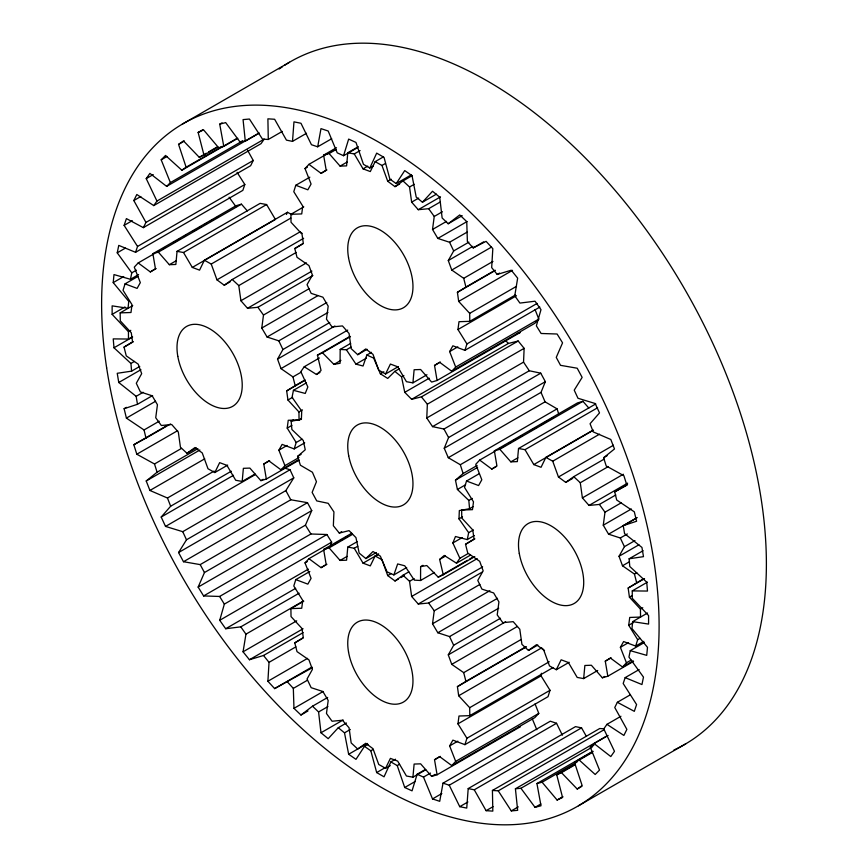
<?xml version="1.0" encoding="UTF-8"?>
<svg xmlns="http://www.w3.org/2000/svg" width="868" height="868" viewBox="0 0 868 868"><rect width="100%" height="100%" fill="white"/><g stroke="black" fill="none" stroke-linecap="round" stroke-linejoin="round"><path stroke-width="1.3" d="M350.661 343.392L340.169 349.446L340.082 363.28L333.93 364.397L322.484 352.777L317.428 355.175L321.062 370.506L316.462 374.477L304.234 366.752L300.849 371.656L307.847 386.976L305.243 393.432L293.438 390.329L292.049 397.262L301.728 411.085L301.38 419.374L291.149 421.219L291.898 429.508L303.301 440.467L305.243 449.787L297.583 456.394L300.404 465.215L312.415 472.246L316.462 481.686L312.133 492.406L316.733 500.901L328.191 503.321L333.93 511.946L333.355 525.737L339.29 533.071L349.066 530.63L355.956 537.607L359.178 553.111L365.873 558.569L376.365 552.515M365.873 558.569L373.001 551.516L380.358 556.16L387.074 571.86L393.866 574.92L397.663 563.94L404.759 565.795L414.318 580.149L420.546 580.497L420.622 566.663L422.955 565.318M420.622 566.663L426.774 565.545L438.231 577.166L443.277 574.768L439.642 559.437L444.242 555.455L456.481 563.191L459.866 558.287L452.868 542.967L455.461 536.511L467.277 539.603L468.655 532.681L458.988 518.858L459.335 510.568L469.566 508.724L473.06 506.695M469.566 508.724L468.818 500.435L457.414 489.476L455.461 480.156L463.121 473.548L460.311 464.727L448.289 457.696L444.242 448.257L541.014 392.39L545.354 381.67L540.742 373.175L443.971 429.042L432.524 426.622L426.774 417.996L427.36 404.206L421.414 396.871L411.649 399.313L404.759 392.336L401.537 376.831L394.842 371.363L387.714 378.426L380.358 373.782L373.641 358.083L366.839 355.023L363.052 366.003L355.956 364.148L346.397 349.793L340.169 349.446M540.742 373.175L529.296 370.755L523.545 362.13L524.131 348.339L518.185 341.005L508.42 343.446L411.649 399.313M311.992 667.893L274.624 688.595L267.897 681.25L269.026 662.349L263.514 655.492L249.431 659.734L243.062 651.803L245.948 634.161L240.794 626.859L225.68 628.736L219.723 620.295L224.345 604.117L331.641 542.174L326.9 534.514L310.907 533.994L203.611 595.936L198.143 587.093L204.457 572.544L311.742 510.601L307.478 502.67L290.78 499.773L183.495 561.715L178.569 552.547L186.49 539.788L293.775 477.845L290.031 469.74L283.879 467.863M290.031 469.74L182.747 531.683L165.528 526.42L161.198 517.046L170.649 506.218L167.459 498.015L149.914 490.463L146.225 480.981L157.097 472.203L154.504 463.989L136.819 454.224L133.824 444.731L145.998 438.101L144.034 429.964L126.402 418.105L124.124 408.698L137.47 404.293L136.146 396.329L118.764 382.495L117.234 373.294L131.6 371.146L130.927 363.453L113.99 347.786L113.22 338.889L128.453 339.041L128.453 331.684L112.135 314.368L112.135 305.861L128.063 308.303L128.735 301.37L113.22 282.599L113.99 274.581L130.45 279.29L131.773 272.856L117.234 252.827L118.764 245.394L135.56 252.306L137.535 246.447L124.124 225.376L126.402 218.606L143.361 227.644L145.954 222.425L133.824 200.551L136.819 194.508L153.755 205.597L156.945 201.061L146.225 178.624L149.914 173.383L166.634 186.381L170.378 182.595L161.198 159.831L165.528 155.448L181.857 170.226L186.121 167.22L178.569 144.392L183.495 140.909L199.249 157.292L203.98 155.112L198.143 132.457L203.611 129.918L218.627 147.734L223.781 146.388L219.723 124.167L225.68 122.605L239.774 141.658L245.297 141.158L243.062 119.61L249.431 119.035L262.472 139.108L268.288 139.477L267.897 118.829L274.624 119.263L286.451 140.139L292.505 141.365L293.97 121.856L300.968 123.267L311.46 144.728L317.688 146.8L331.684 138.717M586.15 735.977L581.549 727.861L575.495 726.635L468.199 788.578L466.745 808.086L459.736 806.676L449.244 785.215L443.016 783.142L439.718 801.316L432.524 798.918L423.486 777.11L417.15 774.223L412.05 790.846L404.727 787.504L397.24 765.598L390.871 761.92L384.036 776.817L376.679 772.563L370.82 750.787L364.484 746.361L355.978 759.359L348.654 754.249L344.498 732.842L338.27 727.72L328.191 738.69L320.986 732.766L318.578 711.966L312.513 706.194L300.968 715.015L293.97 708.342L293.33 688.389L287.503 682.031M177.05 251.351L183.506 252.512L192.305 267.431L275.406 219.452L266.606 204.544L260.14 203.372L177.05 251.351L175.846 264.458L169.347 264.697L158.345 252.132L152.887 253.727L155.437 268.765L150.316 271.923L138.196 262.939L134.28 267.138L140.334 282.621L137.101 288.393L125.046 283.869L123.039 290.27L132.012 304.679L130.981 312.502L120.164 312.881L120.283 320.845L131.274 332.78L132.554 341.884L124.037 347.124L126.261 355.88L138.218 364.169L141.679 373.663L136.298 383.265L140.41 391.945L152.15 395.775L157.444 404.738L155.73 417.747L161.329 425.504L171.701 424.506L178.32 432.058L180.436 447.194L186.967 453.28L196.331 447.877M186.967 453.28L194.964 447.552L202.255 452.944L207.994 468.742L214.83 472.55L219.658 462.644L226.917 465.356L235.716 480.275L242.183 481.436L243.376 468.329L249.876 468.091L260.877 480.655L266.335 479.049L299.113 460.138M358.321 146.692L347.786 152.768L346.592 165.875L340.082 166.113L329.091 153.549L323.623 155.155L326.184 170.182L321.062 173.34L308.943 164.356L305.015 168.555L311.08 184.038L307.847 189.81L295.782 185.285L293.785 191.687L302.748 206.096L301.728 213.919L290.91 214.298L291.03 222.262L302.021 234.197L303.301 243.3L294.784 248.552L297.008 257.297L308.965 265.586L312.415 275.091L307.044 284.682L311.156 293.362L322.896 297.192L328.191 306.154L326.466 319.164L332.064 326.921L342.448 325.923L349.066 333.475L351.171 348.621L357.714 354.697L367.077 349.294M357.149 541.686L347.786 547.09L346.592 560.196L340.082 560.435L329.091 547.871L323.623 549.466L326.184 564.504L321.062 567.661L308.943 558.677L305.015 562.876L311.08 578.359L307.847 584.131L295.782 579.607L293.785 586.009L302.748 600.417L301.728 608.24L290.91 608.62L291.03 616.584L302.021 628.519L303.301 637.622L294.784 642.862L297.008 651.618L308.965 659.908L312.415 669.402L307.044 679.004L311.156 687.684L322.896 691.514L328.191 700.476L326.466 713.485L332.064 721.243L342.448 720.245L349.066 727.796L351.171 742.932L357.714 749.019L365.71 743.29L373.001 748.683L378.741 764.48L385.576 768.288L390.253 765.587M357.714 354.697L365.71 348.969L373.001 354.361L378.741 370.159L385.576 373.978L390.405 364.061L397.663 366.773L406.452 381.692L412.918 382.853L414.123 369.746L420.622 369.508L431.624 382.072L437.081 380.477L520.182 332.498L517.99 333.138M385.576 768.288L390.405 758.382L397.663 761.095L406.452 776.014L412.918 777.175L414.123 764.068L420.622 763.829L431.624 776.393L437.081 774.788L520.182 726.82L517.99 727.46M595.774 403.913L518.532 448.506L517.339 461.613L510.829 461.852L499.838 449.288L494.369 450.893L496.93 465.921L491.809 469.078L479.689 460.094L475.762 464.293L481.816 479.776L478.594 485.548L466.528 481.024L464.532 487.425L473.494 501.834L472.474 509.657L461.657 510.037L461.765 518.001L472.767 529.936L474.047 539.039L465.53 544.29L467.754 553.035L479.711 561.325L483.161 570.829L477.78 580.421L481.892 589.101L493.632 592.931L498.926 601.893L497.212 614.902L502.811 622.66L513.194 621.662L519.802 629.213L521.918 644.36L528.46 650.436L537.824 645.033M528.46 650.436L536.457 644.707L543.748 650.099L549.477 665.897L556.312 669.716L561.151 659.799L568.399 662.512L577.198 677.431L583.665 678.592L584.869 665.485L591.368 665.246L602.37 677.81L607.828 676.215L633.575 661.351M647.571 613.003L632.642 621.64L631.98 628.573L647.495 647.344L646.725 655.362L630.266 650.653L628.942 657.087L643.481 677.116L641.951 684.548L625.155 677.637L623.181 683.496L636.591 704.566L634.313 711.337L617.354 702.299L614.761 707.518L626.88 729.391L623.886 735.435L606.96 724.346L603.77 728.881L614.479 751.319L610.801 756.56L594.081 743.561L590.338 747.348L599.517 770.111L595.188 774.484L578.858 759.717L574.594 762.722L582.146 785.551L577.22 789.034L561.466 772.65L556.735 774.831L562.562 797.486L557.093 800.025L542.088 782.209L536.934 783.554L540.992 805.775L535.035 807.338L520.93 788.285L515.418 788.784L517.654 810.332L511.274 810.907L498.243 790.835L492.427 790.466L492.818 811.113L486.091 810.679L474.264 789.804L468.199 788.578M266.335 479.049L263.785 464.022L268.906 460.865L281.026 469.848L284.943 465.649L278.888 450.166L282.122 444.394L294.176 448.919L296.183 442.517L287.21 428.108L288.241 420.286L299.059 419.906L298.939 411.942L287.948 400.007L286.668 390.904L295.185 385.652L292.961 376.907L281.004 368.618L277.543 359.113L282.925 349.522L278.812 340.842L267.073 337.012L261.778 328.05L263.492 315.041L257.894 307.283L247.521 308.281L240.903 300.729L238.787 285.583L232.255 279.507L224.259 285.236L216.967 279.843L211.228 264.046L204.392 260.226L199.564 270.143L192.305 267.431M437.081 380.477L434.532 365.439L439.642 362.281L451.772 371.265L455.689 367.066L449.635 351.583L452.868 345.811L464.922 350.336L466.93 343.934L457.957 329.525L458.988 321.702L469.805 321.323L469.686 313.359L458.684 301.424L457.414 292.321L465.932 287.08L463.707 278.324L451.751 270.035L448.289 260.541L453.671 250.939L449.559 242.259L437.819 238.429L432.524 229.467L434.239 216.457L428.64 208.7L418.267 209.698L411.649 202.146L409.533 187.011L403.002 180.924L395.005 186.653L387.714 181.26L381.974 165.463L375.139 161.654L370.3 171.56L363.052 168.848L354.252 153.929L347.786 152.768M437.081 774.788L434.532 759.76L439.642 756.603L451.772 765.587L455.689 761.388L449.635 745.905L452.868 740.133L464.922 744.657L466.93 738.256L457.957 723.847L458.988 716.024L469.805 715.644L469.686 707.68L458.684 695.745L457.414 686.642L465.932 681.391L463.707 672.646L451.751 664.356L448.289 654.852L453.671 645.26L449.559 636.58L437.819 632.75L432.524 623.788L434.239 610.779L428.64 603.021L418.267 604.019L411.649 596.468L409.533 581.321L403.002 575.245L395.005 580.974L387.714 575.582L381.974 559.784L375.139 555.965L370.3 565.882L363.052 563.169L354.252 548.25L347.786 547.09M464.922 744.657L548.023 696.678L550.019 690.288L541.057 675.868L541.393 673.264M607.828 676.215L605.278 661.177L610.388 658.02L622.519 667.004L626.436 662.805L620.381 647.322L623.615 641.55L635.669 646.074L637.676 639.673L628.703 625.264L629.734 617.441L640.551 617.061L640.432 609.097L629.43 597.162L628.161 588.059L636.667 582.819L634.443 574.063L622.497 565.773L619.036 556.279L624.418 546.677L620.305 537.997L608.566 534.167L603.271 525.205L604.985 512.196L599.387 504.438L589.014 505.436L582.395 497.885L580.28 482.749L573.748 476.662L565.752 482.391L558.46 476.999L552.721 461.201L545.885 457.382L541.046 467.299L533.798 464.586L524.999 449.667L518.532 448.506M317.688 146.8L320.986 128.627L328.191 131.025L337.229 152.833L343.565 155.719L357.562 147.636M330.567 545.907L331.641 542.174M343.565 155.719L348.654 139.097L355.978 142.439L363.464 164.345L369.833 168.023L373.338 166.005M237.062 172.298L244.819 184.504L242.845 190.363L135.56 252.306M444.242 448.257L448.582 437.537L545.354 381.67M198.143 587.093L305.438 525.151L311.742 510.601M369.833 168.023L376.679 153.126L384.036 157.379L389.895 179.155L396.231 183.582L411.389 174.826M286.418 214.461L287.492 212.259L292.049 214.797M247.499 150.121L253.239 160.482L250.646 165.701L143.361 227.644M178.569 552.547L285.854 490.604L293.775 477.845M396.231 183.582L404.727 170.584L412.05 175.694L416.206 197.101L422.445 202.222L436.43 194.139M422.445 202.222L432.524 191.253L439.718 197.177L442.137 217.976L448.192 223.749L462.188 215.665M535.057 309.561L538.789 319.088L534.862 323.287L451.772 371.265M535.057 703.883L538.789 713.409L534.862 717.608L451.772 765.587M632.642 621.64L648.58 624.081L648.58 615.575L632.262 598.258L632.262 590.902L647.495 591.054L646.725 582.157L629.777 566.489L629.116 558.797L643.481 556.648L641.951 547.448L624.569 533.614L623.246 525.65L636.591 521.245L634.313 511.838L616.681 499.979L614.718 491.841L626.88 485.212L623.886 475.718L606.2 465.953L603.618 457.74L614.479 448.962L610.801 439.479L593.256 431.928L590.066 423.725L599.517 412.897L595.188 403.522L577.969 398.26L574.225 390.155L582.146 377.396L577.22 368.227L560.522 365.33L556.258 357.399L562.562 342.849L557.093 334.006L541.1 333.486L536.359 325.825L540.992 309.648L535.035 301.207L519.91 303.084L514.757 295.782L517.654 278.14L511.274 270.208L497.201 274.451L491.679 267.594L492.818 248.682L486.091 241.347L473.201 247.912L467.385 241.554L466.745 221.6L459.736 214.928L448.192 223.749M182.258 124.167L289.543 62.225M198.143 132.457L202.808 129.755M178.569 144.392L184.396 141.017M219.723 124.167L222.056 122.811M161.198 159.831L167.025 156.468M146.225 178.624L153.224 174.587M199.249 157.292L206.248 153.256M208.58 151.911L216.74 147.191M203.98 155.112L217.976 147.028M186.121 167.22L222.262 146.345M181.857 170.226L236.66 138.576M223.781 146.388L237.778 138.305M133.824 200.551L140.822 196.504M170.378 182.595L242.682 140.855M166.634 186.381L258.762 133.195M245.297 141.158L259.293 133.086M156.945 201.061L264.23 139.119L261.04 143.654L153.755 205.597M268.288 139.477L282.284 131.404M124.124 225.376L132.283 220.656M145.954 222.425L253.239 160.482M292.505 141.365L306.502 133.292M117.234 252.827L125.393 248.107M137.535 246.447L244.819 184.504M152.887 253.727L235.977 205.759L241.445 204.164L247.358 210.924M323.623 155.155L336.502 147.723M138.196 262.939L154.58 253.478M156.924 252.132L159.267 250.776M162.772 248.747L165.115 247.402M173.307 242.671L180.327 238.613M183.842 236.584L186.186 235.239M193.206 231.181L196.721 229.152M199.054 227.807L201.398 226.45M203.741 225.105L207.246 223.076M209.589 221.72L213.105 219.691M215.438 218.345L217.781 216.989M308.943 164.356L327.67 153.549M331.175 151.52L333.518 150.164M158.345 252.132L241.445 204.164M329.091 153.549L336.111 149.502M305.015 168.555L307.359 167.209M113.22 282.599L123.712 276.534M131.773 272.856L136.428 270.165M130.45 279.29L138.609 274.57M125.046 283.869L137.914 276.436M295.782 185.285L309.833 177.18M183.506 252.512L266.606 204.544M354.252 153.929L360.111 150.555M150.316 271.923L156.175 268.548M321.062 173.34L326.921 169.965M169.347 264.697L176.367 260.639M340.082 166.113L347.113 162.066M204.392 260.226L287.492 212.259M375.139 161.654L383.33 156.924M363.052 168.848L367.739 166.146M112.135 314.368L124.959 306.957M120.164 312.881L132.728 305.612M290.91 214.298L303.778 206.866M211.228 264.046L290.813 218.096M381.974 165.463L385.49 163.434M216.967 279.843L300.057 231.864L302.14 233.405M387.714 181.26L391.218 179.231M128.453 331.684L130.786 330.339M128.453 339.041L131.947 337.012M113.99 347.786L132.652 337.012M232.255 279.507L303.648 238.288M403.002 180.924L412.365 175.52M224.259 285.236L230.107 281.861M395.005 186.653L399.681 183.951M124.037 347.124L133.401 341.721M294.784 248.552L302.975 243.821M238.787 285.583L296.14 252.479M409.533 187.011L414.22 184.298M130.927 363.453L134.431 361.435M240.903 300.729L306.447 262.896M411.649 202.146L418.669 198.099M131.6 371.146L139.759 366.437M118.764 382.495L140.92 369.703M247.521 308.281L311.894 271.12M418.267 209.698L440.499 196.862M257.894 307.283L312.903 275.525M428.64 208.7L440.347 201.94M263.492 315.041L309.138 288.686M434.239 216.457L442.43 211.727M136.146 396.329L143.144 392.293M261.778 328.05L317.959 295.619M432.524 229.467L446.564 221.362M124.124 408.698L126.457 407.352M137.47 404.293L152.627 395.537M126.402 418.105L155.556 401.266M267.073 337.012L326.759 302.552M437.819 238.429L467.082 221.535M278.812 340.842L327.974 312.458M449.559 242.259L467.114 232.125M282.925 349.522L329.742 322.495M453.671 250.939L468.883 242.161M144.034 429.964L159.191 421.219M277.543 359.113L334.896 326.01M448.289 260.541L472.876 246.349M473.201 247.912L483.704 241.846M133.824 444.731L166.482 425.873M145.998 438.101L170.486 423.964M281.004 368.618L347.71 330.1M451.751 270.035L491.538 247.065M136.819 454.224L177.636 430.658M317.428 355.175L350.075 336.328M322.484 352.777L350.466 336.621M304.234 366.752L319.391 357.996M292.961 376.907L301.153 372.177M463.707 278.324L492.959 261.431M346.397 349.793L351.063 347.102M154.504 463.989L181.325 448.496M295.185 385.652L304.549 380.249M465.932 287.08L495.183 270.187M286.668 390.904L305.395 380.086M457.414 292.321L494.858 270.697M316.462 374.477L319.966 372.459M333.93 364.397L340.929 360.361M293.438 390.329L306.263 382.929M497.201 274.451L499.534 273.105M157.097 472.203L197.915 448.637M146.225 480.981L199.868 450.004M287.948 400.007L292.624 397.305M458.684 301.424L512.521 270.349M366.839 355.023L371.504 352.332M355.956 364.148L366.448 358.093M149.914 490.463L204.718 458.825M298.939 411.942L302.455 409.913M469.686 313.359L516.503 286.331M291.149 421.219L293.482 419.873M299.059 419.906L301.402 418.55M469.805 321.323L515.451 294.968M380.358 373.782L383.851 371.764M287.21 428.108L291.898 425.407M457.957 329.525L516.482 295.738M167.459 498.015L214.103 471.085M214.83 472.55L227.698 465.118M385.576 373.978L398.445 366.546M394.842 371.363L399.497 368.672M170.649 506.218L231.289 471.216M401.537 376.831L403.87 375.486M161.198 517.046L233.503 475.306M278.888 450.166L287.08 445.436M449.635 351.583L457.827 346.853M296.183 442.517L302.031 439.143M466.93 343.934L537.151 303.399M263.785 464.022L269.633 460.648M434.532 365.439L440.38 362.064M294.176 448.919L304.711 442.832M464.922 350.336L539.831 307.088M242.183 481.436L255.051 474.004M412.918 382.853L426.969 374.748M165.528 526.42L255.322 474.579M404.759 392.336L429.248 378.198M297.583 456.394L301.087 454.376M284.943 465.649L298.993 457.534M455.689 367.066L538.789 319.088M260.877 480.655L263.221 479.299M281.026 469.848L298.581 459.714M421.414 396.871L518.185 341.005M427.36 404.206L524.131 348.339M426.774 417.996L523.545 362.13M432.524 426.622L529.296 370.755M183.495 561.715L200.193 564.612L307.478 502.67M448.289 457.696L545.061 401.83L557.082 408.861L558.688 413.895M203.611 595.936L219.615 596.457L326.9 534.514M339.29 533.071L341.623 531.726M460.311 464.727L557.082 408.861M323.623 549.466L351.714 533.256M494.369 450.893L577.47 402.915L582.927 401.32L588.851 408.079M308.943 558.677L326.498 548.543M330.014 546.514L332.346 545.169M334.69 543.813L337.034 542.457M340.538 540.438L342.882 539.082M345.225 537.726L347.569 536.381M479.689 460.094L494.901 451.317M498.416 449.288L500.749 447.931M503.093 446.586L505.436 445.23M508.941 443.201L511.285 441.855M513.628 440.499L515.972 439.154M519.476 437.125L521.82 435.769M530.012 431.038L537.032 426.991M540.547 424.962L547.567 420.904M549.911 419.559L553.415 417.53M329.091 547.871L352.495 534.362M499.838 449.288L582.927 401.32M305.015 562.876L307.359 561.531M463.121 473.548L477.118 465.465M455.461 480.156L477.617 467.364M219.723 620.295L308.346 569.126M295.782 579.607L309.833 571.502M466.528 481.024L479.407 473.592M354.252 548.25L357.768 546.222M524.999 449.667L597.564 407.776M321.062 567.661L326.921 564.287M491.809 469.078L496.496 466.376M457.414 489.476L465.574 484.767M340.082 560.435L347.113 556.377M510.829 461.852L517.86 457.805M225.68 628.736L295.652 588.341M240.794 626.859L299.113 593.202M468.818 500.435L472.311 498.416M545.885 457.382L592.703 430.354M375.139 555.965L378.654 553.936M363.052 563.169L378.264 554.381M533.798 464.586L593.484 430.127M245.948 634.161L303.095 601.166M290.91 608.62L303.778 601.188M552.721 461.201L599.538 434.174M458.988 518.858L462.481 516.84M243.062 651.803L296.704 620.826M387.714 575.582L391.218 573.553M558.46 476.999L613.459 445.241M393.866 574.92L406.691 567.509M468.655 532.681L473.32 529.979M249.431 659.734L303.073 628.757M452.868 542.967L462.188 537.585M603.618 457.74L607.112 455.722M263.514 655.492L303.16 632.598M403.002 575.245L408.85 571.86M573.748 476.662L604.171 459.085M395.005 580.974L398.51 578.945M400.853 577.6L404.369 575.571M565.752 482.391L572.771 478.344M467.277 539.603L474.275 535.567M294.784 642.862L302.975 638.132M465.53 544.29L474.894 538.876M439.642 559.437L445.479 556.073M269.026 662.349L295.847 646.866M409.533 581.321L414.22 578.62M580.28 482.749L608.37 466.528M420.546 580.497L434.532 572.413M459.866 558.287L468.026 553.578M456.481 563.191L470.467 555.119M438.231 577.166L467.375 560.337M469.707 558.992L472.04 557.636M443.277 574.768L474.763 556.594M411.649 596.468L477.194 558.634M582.395 497.885L623.354 474.243M267.897 681.25L307.543 658.367M418.267 604.019L482.641 566.858M589.014 505.436L627.629 483.14M614.718 491.841L627.542 484.442M274.624 688.595L311.938 667.047M428.64 603.021L482.478 571.936M599.387 504.438L615.77 494.977M293.33 688.389L307.315 680.306M434.239 610.779L479.885 584.424M604.985 512.196L621.369 502.735M432.524 623.788L489.877 590.674M603.271 525.205L631.361 508.984M293.97 708.342L323.124 691.514M623.246 525.65L637.242 517.567M437.819 632.75L497.505 598.291M608.566 534.167L635.485 518.63M312.513 706.194L327.681 697.449M300.968 715.015L307.966 710.968M318.578 711.966L327.909 706.585M449.559 636.58L498.709 608.197M620.305 537.997L627.325 533.95M453.671 645.26L500.489 618.233M624.418 546.677L634.953 540.601M448.289 654.852L505.643 621.748M619.036 556.279L638.935 544.789M320.986 732.766L343.142 719.973M629.116 558.797L643.112 550.713M338.27 727.72L346.43 723.001M451.751 664.356L517.285 626.522M622.497 565.773L629.517 561.726M344.498 732.842L350.336 729.478M463.707 672.646L521.05 639.532M634.443 574.063L636.786 572.717M465.932 681.391L525.617 646.931M636.667 582.819L643.698 578.761M457.414 686.642L526.464 646.769M628.161 588.059L644.544 578.598M348.654 754.249L367.316 743.475M632.262 590.902L647.42 582.157M364.484 746.361L367.989 744.343M458.684 695.745L541.784 647.778M629.43 597.162L631.774 595.817M370.82 750.787L373.153 749.442M469.686 707.68L549.27 661.731M640.432 609.097L642.776 607.752M469.805 715.644L552.905 667.666M390.871 761.92L395.537 759.229M457.957 723.847L541.057 675.868M628.703 625.264L633.39 622.562M376.679 772.563L384.839 767.855M556.312 669.716L569.191 662.284M397.24 765.598L399.573 764.252M449.635 745.905L457.827 741.174M620.381 647.322L628.573 642.591M466.93 738.256L550.019 690.288M637.676 639.673L640.009 638.327M434.532 759.76L440.38 756.386M605.278 661.177L611.126 657.803M635.669 646.074L643.861 641.343M630.266 650.653L644.262 642.58M417.15 774.223L425.309 769.515M412.918 777.175L425.797 769.742M583.665 678.592L597.716 670.487M404.727 787.504L415.229 781.45M423.486 777.11L430.485 773.073M455.689 761.388L538.789 713.409M626.436 662.805L631.123 660.103M431.624 776.393L435.128 774.365M602.37 677.81L604.703 676.454M622.519 667.004L633.043 660.917M625.155 677.637L639.141 669.564M443.016 783.142L550.312 721.2L556.54 723.272L562.366 735.196M449.244 785.215L556.54 723.272M432.524 798.918L441.855 793.536M617.354 702.299L630.179 694.888M474.264 789.804L581.549 727.861M459.736 806.676L467.906 801.967M492.427 790.466L599.712 728.523L604.367 728.816M606.96 724.346L620.945 716.263M498.243 790.835L604.367 729.565M515.418 788.784L607.546 735.587M594.081 743.561L608.067 735.478M590.338 747.348L593.831 745.33M520.93 788.285L592.074 747.218M486.091 810.679L493.089 806.643M536.934 783.554L592.909 751.232M578.858 759.717L592.855 751.634M574.594 762.722L592.085 752.621M542.088 782.209L577.068 762.006M556.735 774.831L575.386 764.068M561.466 772.65L575.462 764.567M511.274 810.907L518.272 806.871M535.035 807.338L540.862 803.974M557.093 800.025L562.931 796.65M577.22 789.034L581.885 786.332M578.457 805.775L685.742 743.833M505.838 340.82L508.42 343.446M542.695 648.765L544.529 650.761M229.109 197.21L235.998 206.692M305.438 525.151L310.907 533.994M219.615 596.457L224.345 604.117M443.971 429.042L448.582 437.537M285.854 490.604L290.78 499.773M200.193 564.612L204.457 572.544M182.747 531.683L186.49 539.788M541.014 392.39L545.061 401.83M532.279 718.802L536.793 729.706M279.171 69.017A394.202 227.59 60 0 1 282.512 66.673M284.769 65.176A394.202 227.59 60 0 1 687.076 293.308A394.202 227.59 60 0 1 673.915 750.017M348.545 652.052A46.112 26.626 60 0 0 402.47 702.57A46.112 26.626 60 0 0 390.047 631.774A46.112 26.626 60 0 0 348.545 652.052M177.799 356.314A46.112 26.626 60 0 0 231.734 406.832A46.112 26.626 60 0 0 219.3 336.035A46.112 26.626 60 0 0 177.799 356.314M348.545 257.731A46.112 26.626 60 0 0 402.47 308.249A46.112 26.626 60 0 0 390.047 237.452A46.112 26.626 60 0 0 348.545 257.731M519.292 553.469A46.112 26.626 60 0 0 573.216 603.987A46.112 26.626 60 0 0 560.793 533.191A46.112 26.626 60 0 0 519.292 553.469M348.708 455.787A46.112 26.626 60 0 0 402.991 505.143A46.112 26.626 60 0 0 389.363 433.989A46.112 26.626 60 0 0 348.708 455.787M106.655 367.858A394.202 227.59 60 0 0 562.887 813.609A394.202 227.59 60 0 0 471.519 213.441A394.202 227.59 60 0 0 106.655 367.858"/></g></svg>
